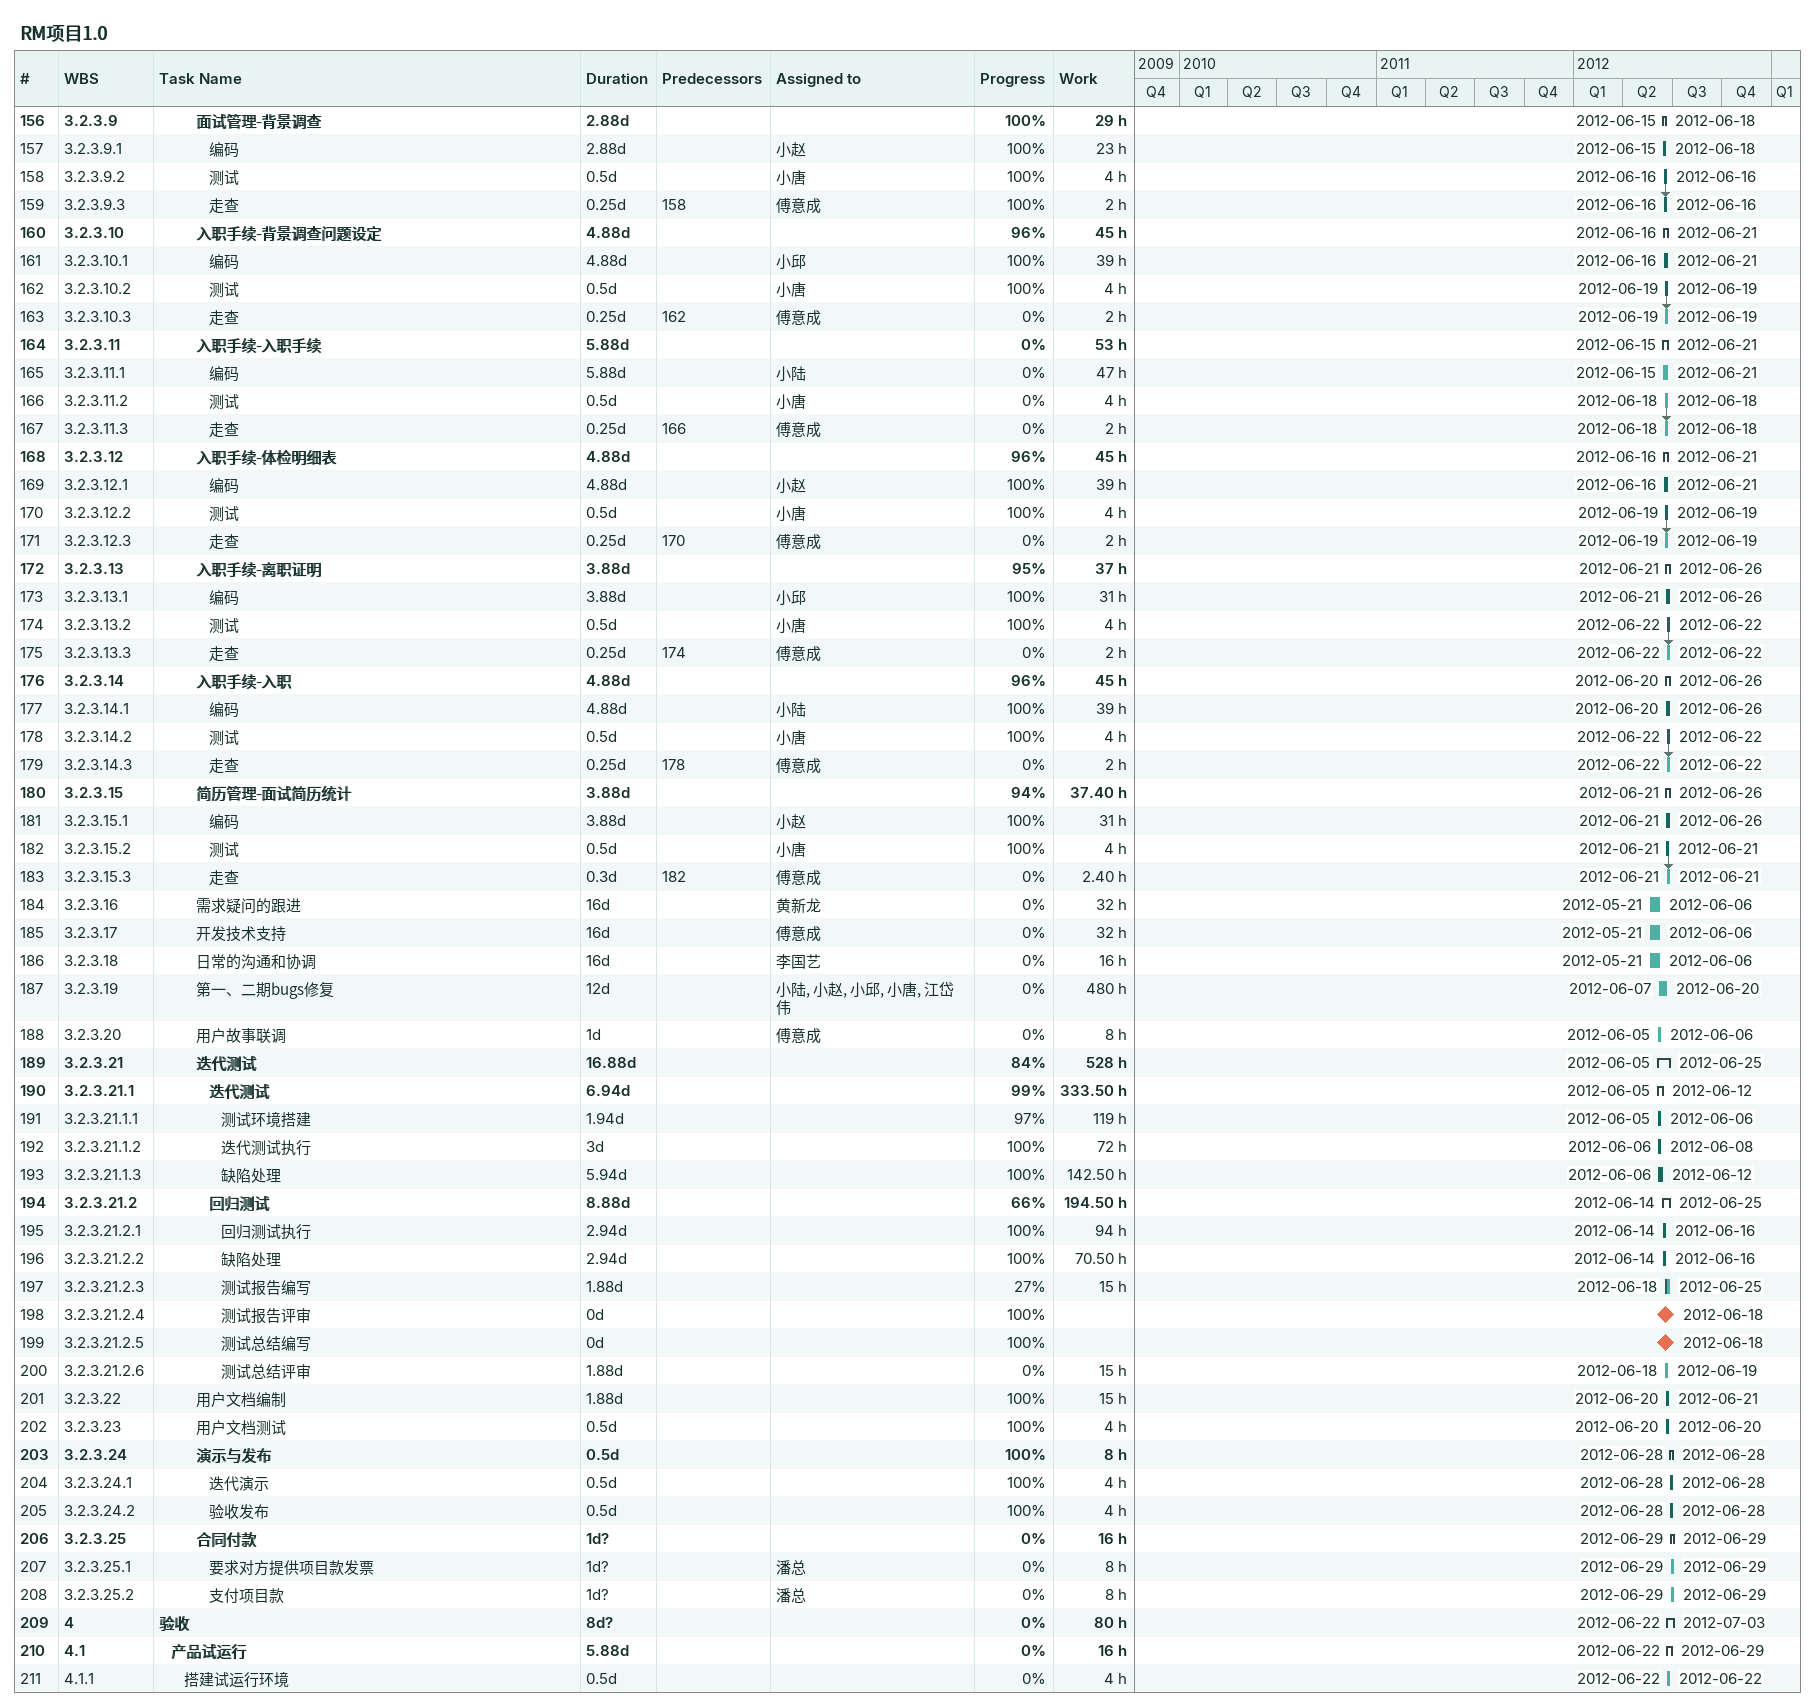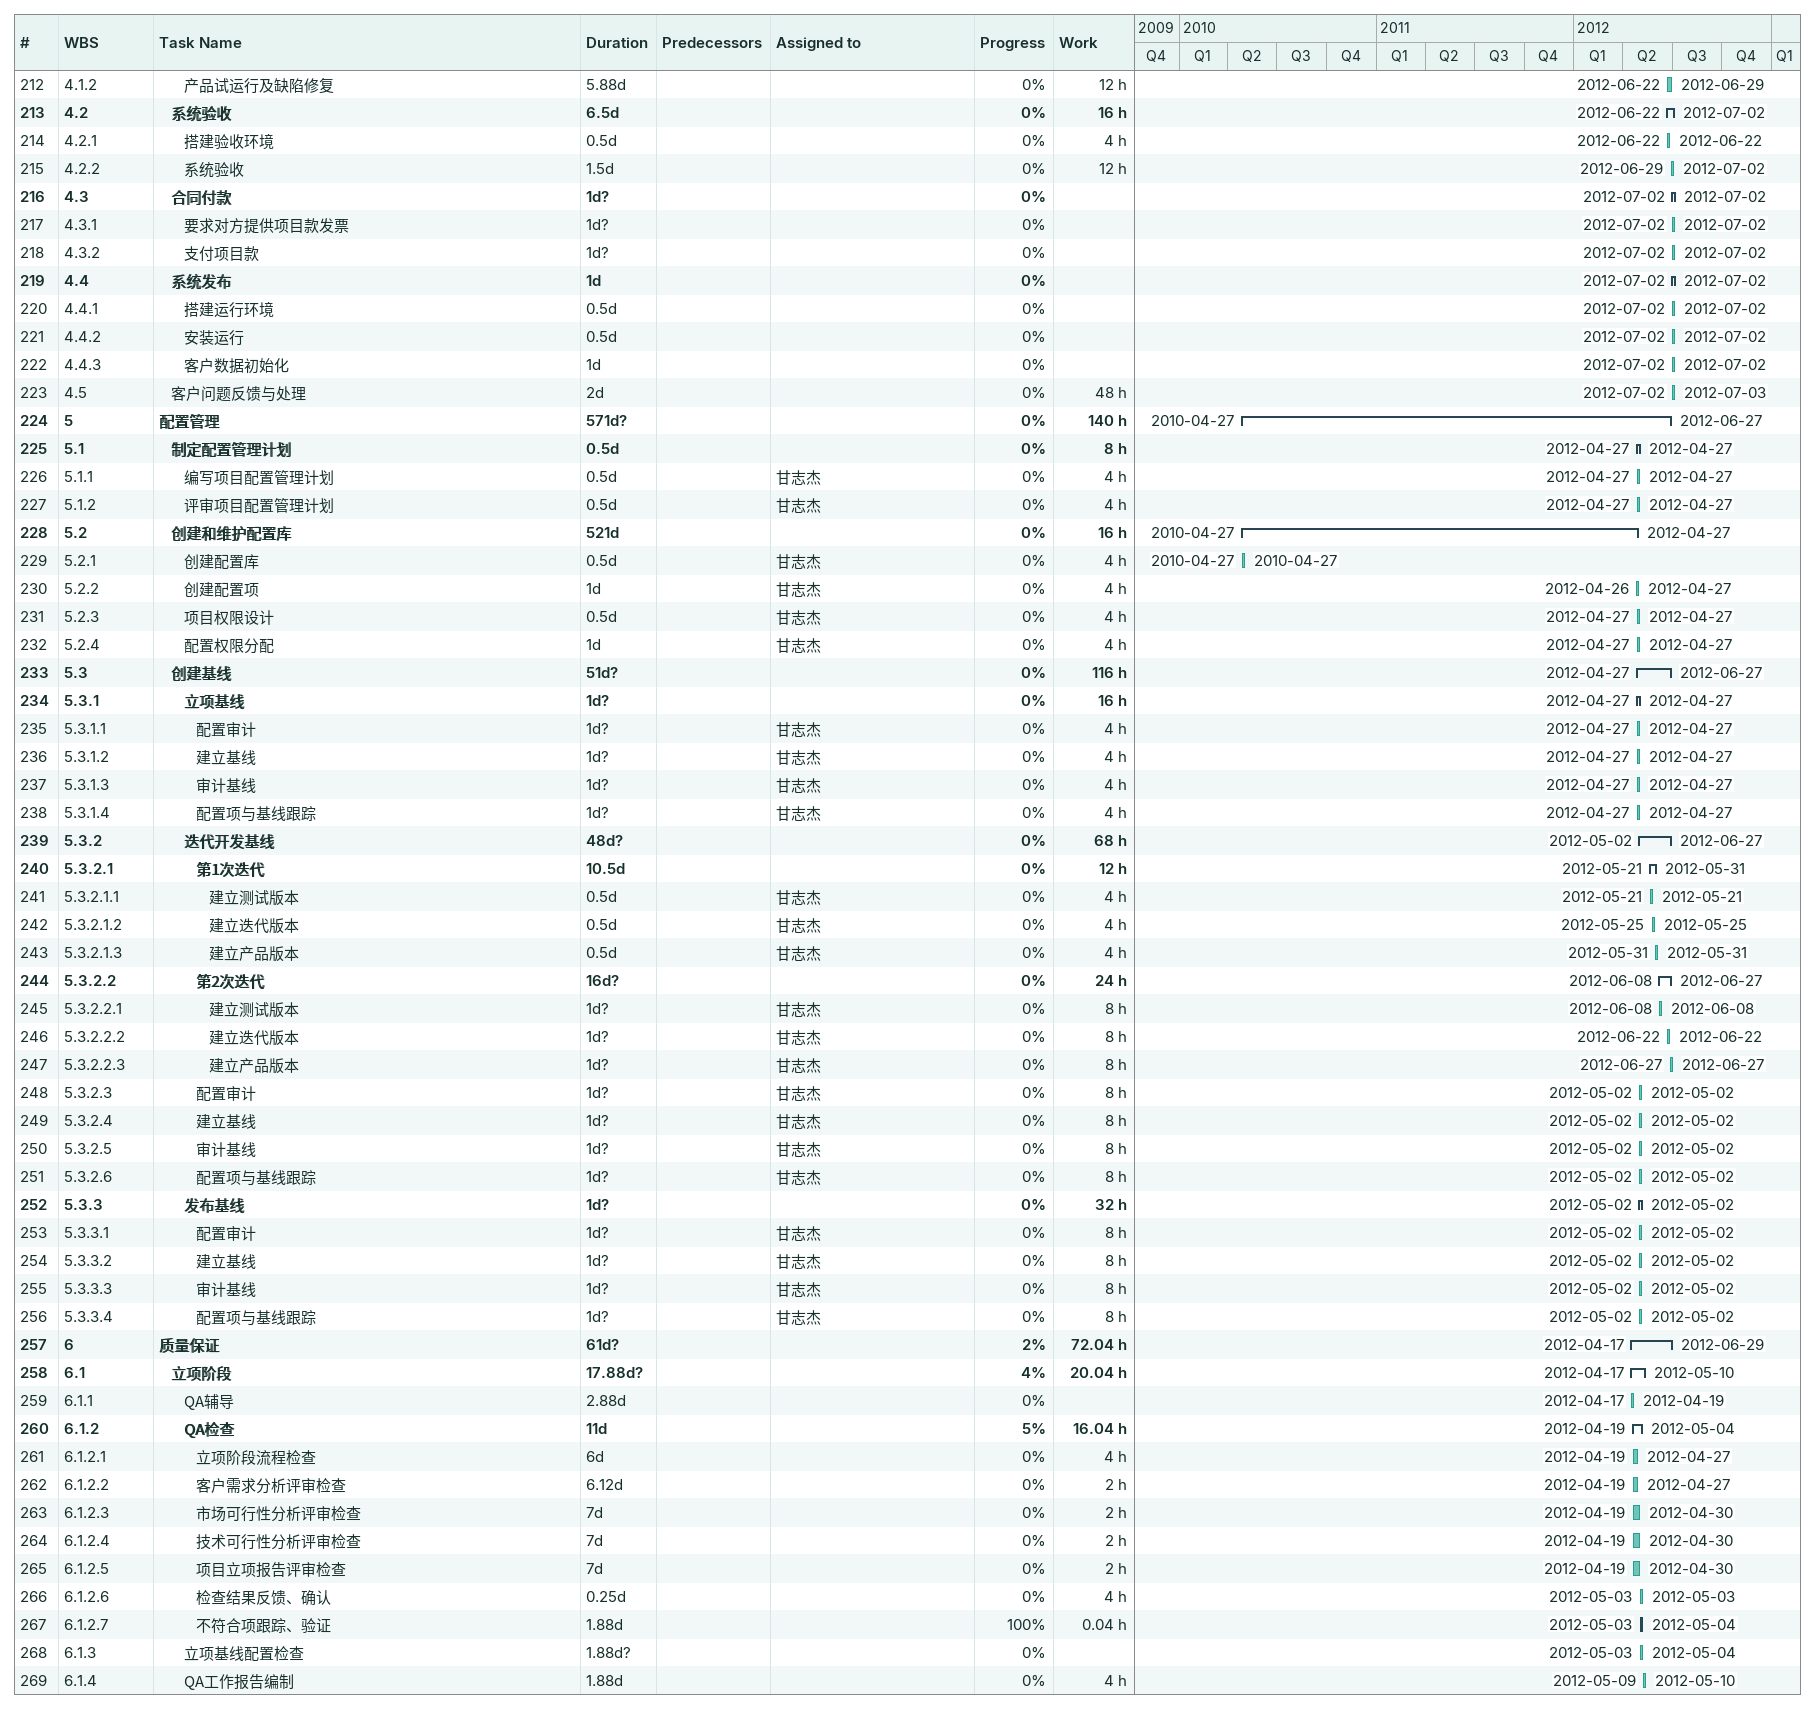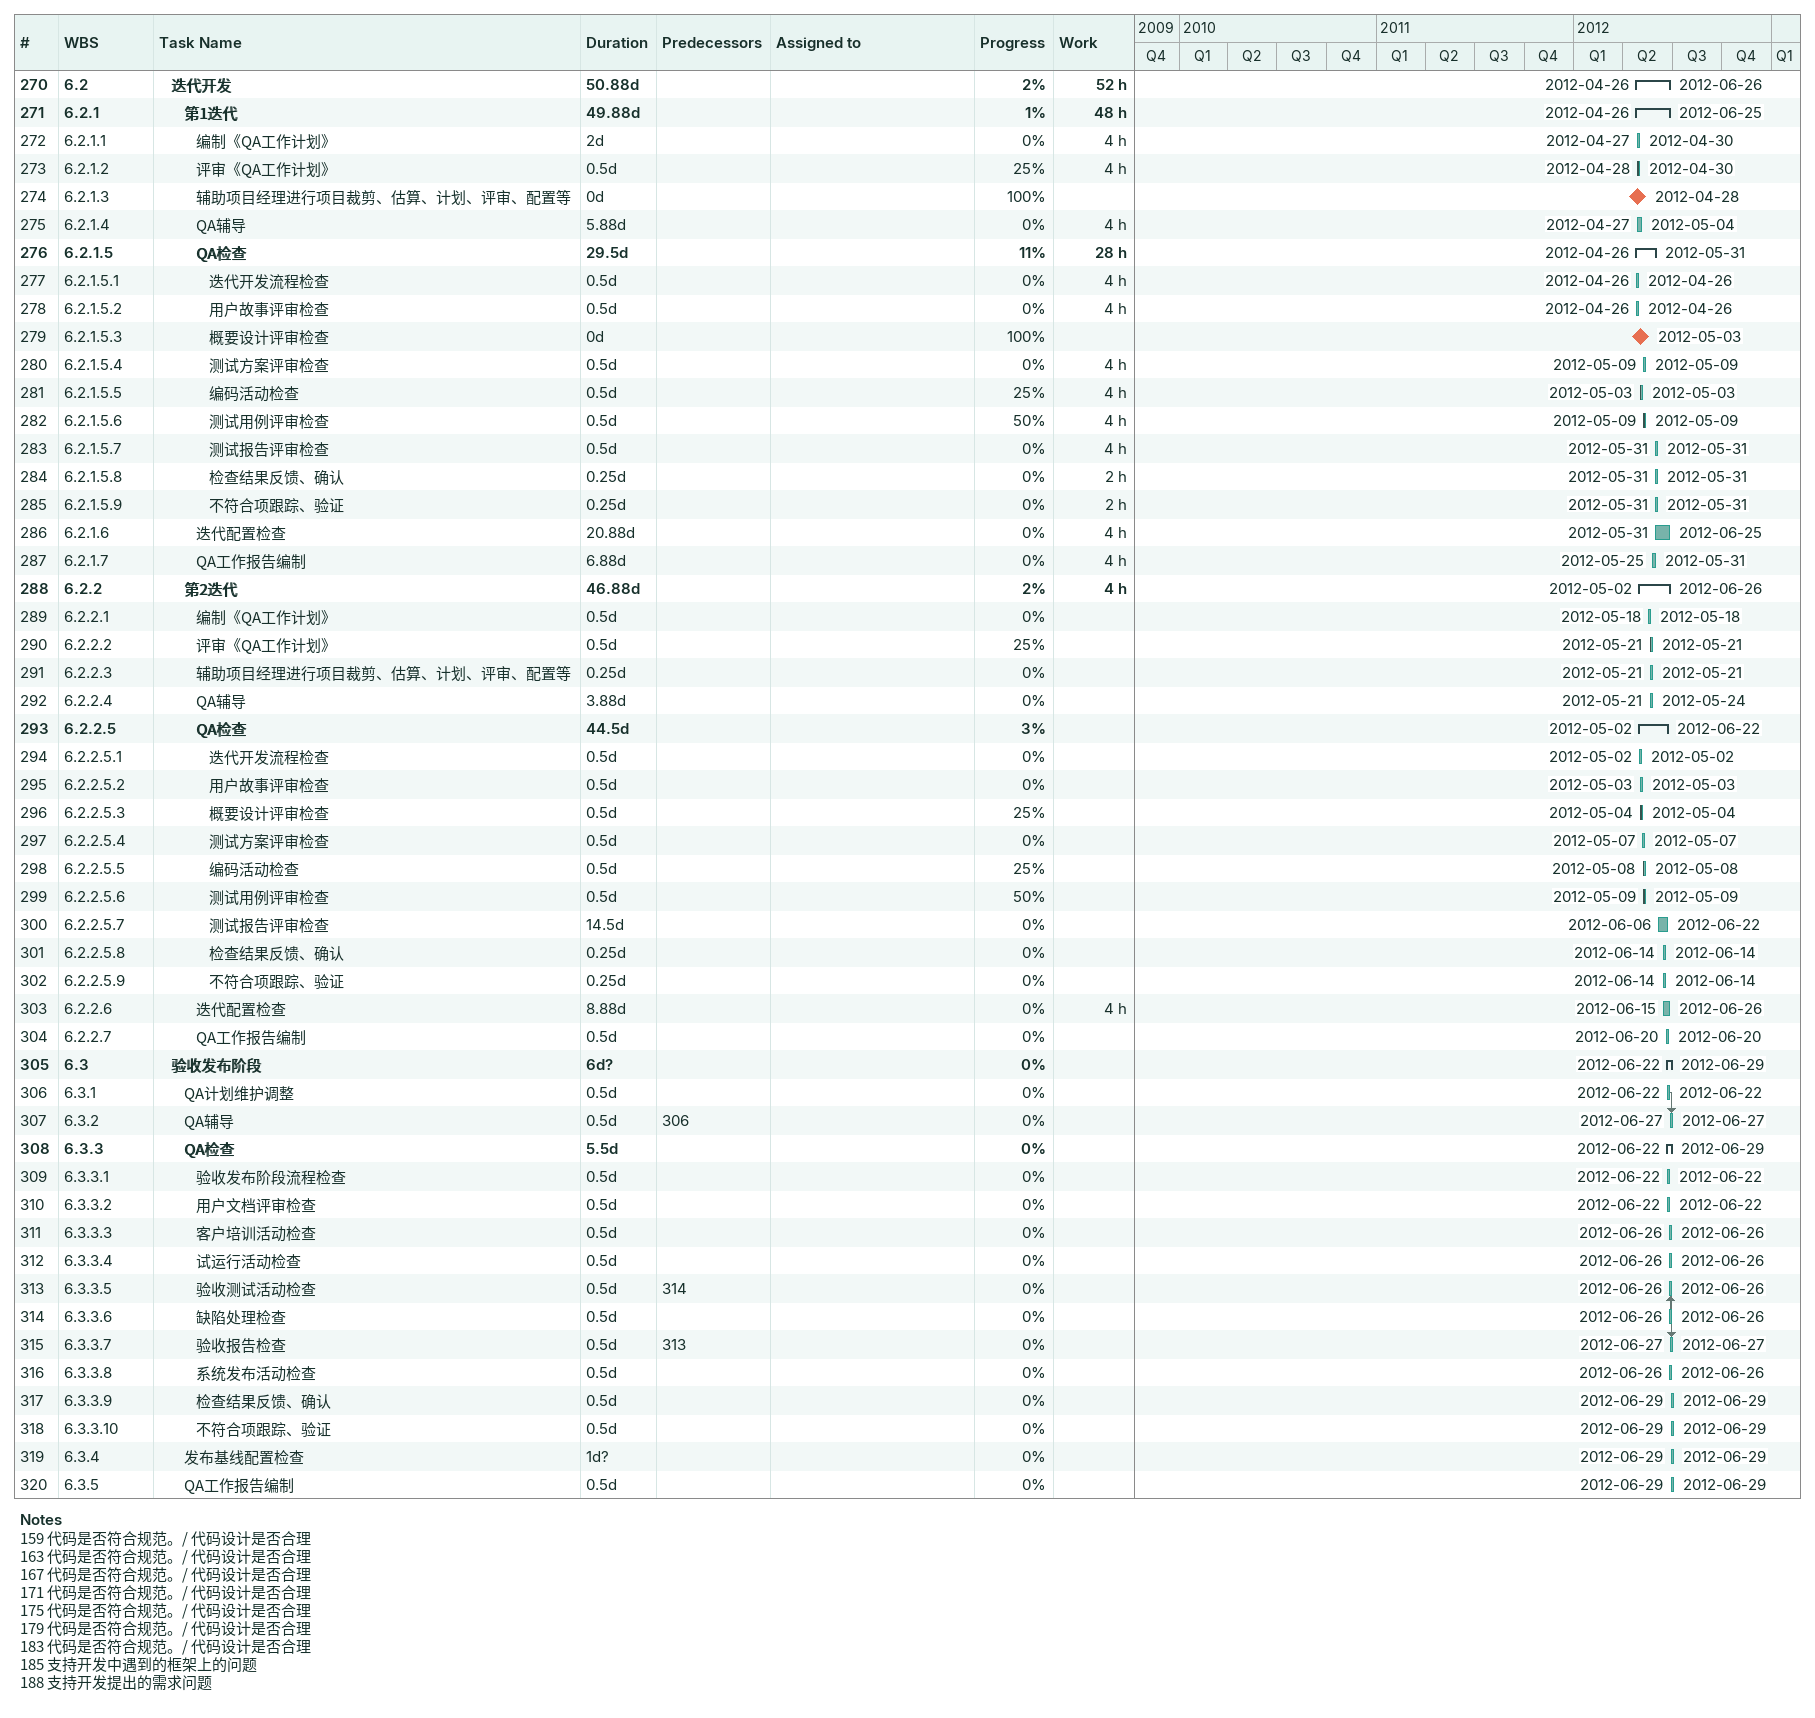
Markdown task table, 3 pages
RM项目1.0

| ID | WBS | Task | Duration | Start | Finish | Predecessors | Resources | % complete | Work (h) |
|---|---|---|---|---|---|---|---|---|---|
| 156 | 3.2.3.9 | **面试管理-背景调查** | 2.88d | 2012-06-15 | 2012-06-18 |  |  | 100 | 29 |
| 157 | 3.2.3.9.1 | 编码 | 2.88d | 2012-06-15 | 2012-06-18 |  | 小赵 | 100 | 23 |
| 158 | 3.2.3.9.2 | 测试 | 0.5d | 2012-06-16 | 2012-06-16 |  | 小唐 | 100 | 4 |
| 159 | 3.2.3.9.3 | 走查 | 0.25d | 2012-06-16 | 2012-06-16 | 158 | 傅意成 | 100 | 2 |
| 160 | 3.2.3.10 | **入职手续-背景调查问题设定** | 4.88d | 2012-06-16 | 2012-06-21 |  |  | 96 | 45 |
| 161 | 3.2.3.10.1 | 编码 | 4.88d | 2012-06-16 | 2012-06-21 |  | 小邱 | 100 | 39 |
| 162 | 3.2.3.10.2 | 测试 | 0.5d | 2012-06-19 | 2012-06-19 |  | 小唐 | 100 | 4 |
| 163 | 3.2.3.10.3 | 走查 | 0.25d | 2012-06-19 | 2012-06-19 | 162 | 傅意成 | 0 | 2 |
| 164 | 3.2.3.11 | **入职手续-入职手续** | 5.88d | 2012-06-15 | 2012-06-21 |  |  | 0 | 53 |
| 165 | 3.2.3.11.1 | 编码 | 5.88d | 2012-06-15 | 2012-06-21 |  | 小陆 | 0 | 47 |
| 166 | 3.2.3.11.2 | 测试 | 0.5d | 2012-06-18 | 2012-06-18 |  | 小唐 | 0 | 4 |
| 167 | 3.2.3.11.3 | 走查 | 0.25d | 2012-06-18 | 2012-06-18 | 166 | 傅意成 | 0 | 2 |
| 168 | 3.2.3.12 | **入职手续-体检明细表** | 4.88d | 2012-06-16 | 2012-06-21 |  |  | 96 | 45 |
| 169 | 3.2.3.12.1 | 编码 | 4.88d | 2012-06-16 | 2012-06-21 |  | 小赵 | 100 | 39 |
| 170 | 3.2.3.12.2 | 测试 | 0.5d | 2012-06-19 | 2012-06-19 |  | 小唐 | 100 | 4 |
| 171 | 3.2.3.12.3 | 走查 | 0.25d | 2012-06-19 | 2012-06-19 | 170 | 傅意成 | 0 | 2 |
| 172 | 3.2.3.13 | **入职手续-离职证明** | 3.88d | 2012-06-21 | 2012-06-26 |  |  | 95 | 37 |
| 173 | 3.2.3.13.1 | 编码 | 3.88d | 2012-06-21 | 2012-06-26 |  | 小邱 | 100 | 31 |
| 174 | 3.2.3.13.2 | 测试 | 0.5d | 2012-06-22 | 2012-06-22 |  | 小唐 | 100 | 4 |
| 175 | 3.2.3.13.3 | 走查 | 0.25d | 2012-06-22 | 2012-06-22 | 174 | 傅意成 | 0 | 2 |
| 176 | 3.2.3.14 | **入职手续-入职** | 4.88d | 2012-06-20 | 2012-06-26 |  |  | 96 | 45 |
| 177 | 3.2.3.14.1 | 编码 | 4.88d | 2012-06-20 | 2012-06-26 |  | 小陆 | 100 | 39 |
| 178 | 3.2.3.14.2 | 测试 | 0.5d | 2012-06-22 | 2012-06-22 |  | 小唐 | 100 | 4 |
| 179 | 3.2.3.14.3 | 走查 | 0.25d | 2012-06-22 | 2012-06-22 | 178 | 傅意成 | 0 | 2 |
| 180 | 3.2.3.15 | **简历管理-面试简历统计** | 3.88d | 2012-06-21 | 2012-06-26 |  |  | 94 | 37.40 |
| 181 | 3.2.3.15.1 | 编码 | 3.88d | 2012-06-21 | 2012-06-26 |  | 小赵 | 100 | 31 |
| 182 | 3.2.3.15.2 | 测试 | 0.5d | 2012-06-21 | 2012-06-21 |  | 小唐 | 100 | 4 |
| 183 | 3.2.3.15.3 | 走查 | 0.3d | 2012-06-21 | 2012-06-21 | 182 | 傅意成 | 0 | 2.40 |
| 184 | 3.2.3.16 | 需求疑问的跟进 | 16d | 2012-05-21 | 2012-06-06 |  | 黄新龙 | 0 | 32 |
| 185 | 3.2.3.17 | 开发技术支持 | 16d | 2012-05-21 | 2012-06-06 |  | 傅意成 | 0 | 32 |
| 186 | 3.2.3.18 | 日常的沟通和协调 | 16d | 2012-05-21 | 2012-06-06 |  | 李国艺 | 0 | 16 |
| 187 | 3.2.3.19 | 第一、二期bugs修复 | 12d | 2012-06-07 | 2012-06-20 |  | 小陆, 小赵, 小邱, 小唐, 江岱伟 | 0 | 480 |
| 188 | 3.2.3.20 | 用户故事联调 | 1d | 2012-06-05 | 2012-06-06 |  | 傅意成 | 0 | 8 |
| 189 | 3.2.3.21 | **迭代测试** | 16.88d | 2012-06-05 | 2012-06-25 |  |  | 84 | 528 |
| 190 | 3.2.3.21.1 | **迭代测试** | 6.94d | 2012-06-05 | 2012-06-12 |  |  | 99 | 333.50 |
| 191 | 3.2.3.21.1.1 | 测试环境搭建 | 1.94d | 2012-06-05 | 2012-06-06 |  |  | 97 | 119 |
| 192 | 3.2.3.21.1.2 | 迭代测试执行 | 3d | 2012-06-06 | 2012-06-08 |  |  | 100 | 72 |
| 193 | 3.2.3.21.1.3 | 缺陷处理 | 5.94d | 2012-06-06 | 2012-06-12 |  |  | 100 | 142.50 |
| 194 | 3.2.3.21.2 | **回归测试** | 8.88d | 2012-06-14 | 2012-06-25 |  |  | 66 | 194.50 |
| 195 | 3.2.3.21.2.1 | 回归测试执行 | 2.94d | 2012-06-14 | 2012-06-16 |  |  | 100 | 94 |
| 196 | 3.2.3.21.2.2 | 缺陷处理 | 2.94d | 2012-06-14 | 2012-06-16 |  |  | 100 | 70.50 |
| 197 | 3.2.3.21.2.3 | 测试报告编写 | 1.88d | 2012-06-18 | 2012-06-25 |  |  | 27 | 15 |
| 198 | 3.2.3.21.2.4 | 测试报告评审 | 0d | 2012-06-18 | 2012-06-18 |  |  | 100 |  |
| 199 | 3.2.3.21.2.5 | 测试总结编写 | 0d | 2012-06-18 | 2012-06-18 |  |  | 100 |  |
| 200 | 3.2.3.21.2.6 | 测试总结评审 | 1.88d | 2012-06-18 | 2012-06-19 |  |  | 0 | 15 |
| 201 | 3.2.3.22 | 用户文档编制 | 1.88d | 2012-06-20 | 2012-06-21 |  |  | 100 | 15 |
| 202 | 3.2.3.23 | 用户文档测试 | 0.5d | 2012-06-20 | 2012-06-20 |  |  | 100 | 4 |
| 203 | 3.2.3.24 | **演示与发布** | 0.5d | 2012-06-28 | 2012-06-28 |  |  | 100 | 8 |
| 204 | 3.2.3.24.1 | 迭代演示 | 0.5d | 2012-06-28 | 2012-06-28 |  |  | 100 | 4 |
| 205 | 3.2.3.24.2 | 验收发布 | 0.5d | 2012-06-28 | 2012-06-28 |  |  | 100 | 4 |
| 206 | 3.2.3.25 | **合同付款** | 1d? | 2012-06-29 | 2012-06-29 |  |  | 0 | 16 |
| 207 | 3.2.3.25.1 | 要求对方提供项目款发票 | 1d? | 2012-06-29 | 2012-06-29 |  | 潘总 | 0 | 8 |
| 208 | 3.2.3.25.2 | 支付项目款 | 1d? | 2012-06-29 | 2012-06-29 |  | 潘总 | 0 | 8 |
| 209 | 4 | **验收** | 8d? | 2012-06-22 | 2012-07-03 |  |  | 0 | 80 |
| 210 | 4.1 | **产品试运行** | 5.88d | 2012-06-22 | 2012-06-29 |  |  | 0 | 16 |
| 211 | 4.1.1 | 搭建试运行环境 | 0.5d | 2012-06-22 | 2012-06-22 |  |  | 0 | 4 |
| 212 | 4.1.2 | 产品试运行及缺陷修复 | 5.88d | 2012-06-22 | 2012-06-29 |  |  | 0 | 12 |
| 213 | 4.2 | **系统验收** | 6.5d | 2012-06-22 | 2012-07-02 |  |  | 0 | 16 |
| 214 | 4.2.1 | 搭建验收环境 | 0.5d | 2012-06-22 | 2012-06-22 |  |  | 0 | 4 |
| 215 | 4.2.2 | 系统验收 | 1.5d | 2012-06-29 | 2012-07-02 |  |  | 0 | 12 |
| 216 | 4.3 | **合同付款** | 1d? | 2012-07-02 | 2012-07-02 |  |  | 0 |  |
| 217 | 4.3.1 | 要求对方提供项目款发票 | 1d? | 2012-07-02 | 2012-07-02 |  |  | 0 |  |
| 218 | 4.3.2 | 支付项目款 | 1d? | 2012-07-02 | 2012-07-02 |  |  | 0 |  |
| 219 | 4.4 | **系统发布** | 1d | 2012-07-02 | 2012-07-02 |  |  | 0 |  |
| 220 | 4.4.1 | 搭建运行环境 | 0.5d | 2012-07-02 | 2012-07-02 |  |  | 0 |  |
| 221 | 4.4.2 | 安装运行 | 0.5d | 2012-07-02 | 2012-07-02 |  |  | 0 |  |
| 222 | 4.4.3 | 客户数据初始化 | 1d | 2012-07-02 | 2012-07-02 |  |  | 0 |  |
| 223 | 4.5 | 客户问题反馈与处理 | 2d | 2012-07-02 | 2012-07-03 |  |  | 0 | 48 |
| 224 | 5 | **配置管理** | 571d? | 2010-04-27 | 2012-06-27 |  |  | 0 | 140 |
| 225 | 5.1 | **制定配置管理计划** | 0.5d | 2012-04-27 | 2012-04-27 |  |  | 0 | 8 |
| 226 | 5.1.1 | 编写项目配置管理计划 | 0.5d | 2012-04-27 | 2012-04-27 |  | 甘志杰 | 0 | 4 |
| 227 | 5.1.2 | 评审项目配置管理计划 | 0.5d | 2012-04-27 | 2012-04-27 |  | 甘志杰 | 0 | 4 |
| 228 | 5.2 | **创建和维护配置库** | 521d | 2010-04-27 | 2012-04-27 |  |  | 0 | 16 |
| 229 | 5.2.1 | 创建配置库 | 0.5d | 2010-04-27 | 2010-04-27 |  | 甘志杰 | 0 | 4 |
| 230 | 5.2.2 | 创建配置项 | 1d | 2012-04-26 | 2012-04-27 |  | 甘志杰 | 0 | 4 |
| 231 | 5.2.3 | 项目权限设计 | 0.5d | 2012-04-27 | 2012-04-27 |  | 甘志杰 | 0 | 4 |
| 232 | 5.2.4 | 配置权限分配 | 1d | 2012-04-27 | 2012-04-27 |  | 甘志杰 | 0 | 4 |
| 233 | 5.3 | **创建基线** | 51d? | 2012-04-27 | 2012-06-27 |  |  | 0 | 116 |
| 234 | 5.3.1 | **立项基线** | 1d? | 2012-04-27 | 2012-04-27 |  |  | 0 | 16 |
| 235 | 5.3.1.1 | 配置审计 | 1d? | 2012-04-27 | 2012-04-27 |  | 甘志杰 | 0 | 4 |
| 236 | 5.3.1.2 | 建立基线 | 1d? | 2012-04-27 | 2012-04-27 |  | 甘志杰 | 0 | 4 |
| 237 | 5.3.1.3 | 审计基线 | 1d? | 2012-04-27 | 2012-04-27 |  | 甘志杰 | 0 | 4 |
| 238 | 5.3.1.4 | 配置项与基线跟踪 | 1d? | 2012-04-27 | 2012-04-27 |  | 甘志杰 | 0 | 4 |
| 239 | 5.3.2 | **迭代开发基线** | 48d? | 2012-05-02 | 2012-06-27 |  |  | 0 | 68 |
| 240 | 5.3.2.1 | **第1次迭代** | 10.5d | 2012-05-21 | 2012-05-31 |  |  | 0 | 12 |
| 241 | 5.3.2.1.1 | 建立测试版本 | 0.5d | 2012-05-21 | 2012-05-21 |  | 甘志杰 | 0 | 4 |
| 242 | 5.3.2.1.2 | 建立迭代版本 | 0.5d | 2012-05-25 | 2012-05-25 |  | 甘志杰 | 0 | 4 |
| 243 | 5.3.2.1.3 | 建立产品版本 | 0.5d | 2012-05-31 | 2012-05-31 |  | 甘志杰 | 0 | 4 |
| 244 | 5.3.2.2 | **第2次迭代** | 16d? | 2012-06-08 | 2012-06-27 |  |  | 0 | 24 |
| 245 | 5.3.2.2.1 | 建立测试版本 | 1d? | 2012-06-08 | 2012-06-08 |  | 甘志杰 | 0 | 8 |
| 246 | 5.3.2.2.2 | 建立迭代版本 | 1d? | 2012-06-22 | 2012-06-22 |  | 甘志杰 | 0 | 8 |
| 247 | 5.3.2.2.3 | 建立产品版本 | 1d? | 2012-06-27 | 2012-06-27 |  | 甘志杰 | 0 | 8 |
| 248 | 5.3.2.3 | 配置审计 | 1d? | 2012-05-02 | 2012-05-02 |  | 甘志杰 | 0 | 8 |
| 249 | 5.3.2.4 | 建立基线 | 1d? | 2012-05-02 | 2012-05-02 |  | 甘志杰 | 0 | 8 |
| 250 | 5.3.2.5 | 审计基线 | 1d? | 2012-05-02 | 2012-05-02 |  | 甘志杰 | 0 | 8 |
| 251 | 5.3.2.6 | 配置项与基线跟踪 | 1d? | 2012-05-02 | 2012-05-02 |  | 甘志杰 | 0 | 8 |
| 252 | 5.3.3 | **发布基线** | 1d? | 2012-05-02 | 2012-05-02 |  |  | 0 | 32 |
| 253 | 5.3.3.1 | 配置审计 | 1d? | 2012-05-02 | 2012-05-02 |  | 甘志杰 | 0 | 8 |
| 254 | 5.3.3.2 | 建立基线 | 1d? | 2012-05-02 | 2012-05-02 |  | 甘志杰 | 0 | 8 |
| 255 | 5.3.3.3 | 审计基线 | 1d? | 2012-05-02 | 2012-05-02 |  | 甘志杰 | 0 | 8 |
| 256 | 5.3.3.4 | 配置项与基线跟踪 | 1d? | 2012-05-02 | 2012-05-02 |  | 甘志杰 | 0 | 8 |
| 257 | 6 | **质量保证** | 61d? | 2012-04-17 | 2012-06-29 |  |  | 2 | 72.04 |
| 258 | 6.1 | **立项阶段** | 17.88d? | 2012-04-17 | 2012-05-10 |  |  | 4 | 20.04 |
| 259 | 6.1.1 | QA辅导 | 2.88d | 2012-04-17 | 2012-04-19 |  |  | 0 |  |
| 260 | 6.1.2 | **QA检查** | 11d | 2012-04-19 | 2012-05-04 |  |  | 5 | 16.04 |
| 261 | 6.1.2.1 | 立项阶段流程检查 | 6d | 2012-04-19 | 2012-04-27 |  |  | 0 | 4 |
| 262 | 6.1.2.2 | 客户需求分析评审检查 | 6.12d | 2012-04-19 | 2012-04-27 |  |  | 0 | 2 |
| 263 | 6.1.2.3 | 市场可行性分析评审检查 | 7d | 2012-04-19 | 2012-04-30 |  |  | 0 | 2 |
| 264 | 6.1.2.4 | 技术可行性分析评审检查 | 7d | 2012-04-19 | 2012-04-30 |  |  | 0 | 2 |
| 265 | 6.1.2.5 | 项目立项报告评审检查 | 7d | 2012-04-19 | 2012-04-30 |  |  | 0 | 2 |
| 266 | 6.1.2.6 | 检查结果反馈、确认 | 0.25d | 2012-05-03 | 2012-05-03 |  |  | 0 | 4 |
| 267 | 6.1.2.7 | 不符合项跟踪、验证 | 1.88d | 2012-05-03 | 2012-05-04 |  |  | 100 | 0.04 |
| 268 | 6.1.3 | 立项基线配置检查 | 1.88d? | 2012-05-03 | 2012-05-04 |  |  | 0 |  |
| 269 | 6.1.4 | QA工作报告编制 | 1.88d | 2012-05-09 | 2012-05-10 |  |  | 0 | 4 |
| 270 | 6.2 | **迭代开发** | 50.88d | 2012-04-26 | 2012-06-26 |  |  | 2 | 52 |
| 271 | 6.2.1 | **第1迭代** | 49.88d | 2012-04-26 | 2012-06-25 |  |  | 1 | 48 |
| 272 | 6.2.1.1 | 编制《QA工作计划》 | 2d | 2012-04-27 | 2012-04-30 |  |  | 0 | 4 |
| 273 | 6.2.1.2 | 评审《QA工作计划》 | 0.5d | 2012-04-28 | 2012-04-30 |  |  | 25 | 4 |
| 274 | 6.2.1.3 | 辅助项目经理进行项目裁剪、估算、计划、评审、配置等 | 0d | 2012-04-28 | 2012-04-28 |  |  | 100 |  |
| 275 | 6.2.1.4 | QA辅导 | 5.88d | 2012-04-27 | 2012-05-04 |  |  | 0 | 4 |
| 276 | 6.2.1.5 | **QA检查** | 29.5d | 2012-04-26 | 2012-05-31 |  |  | 11 | 28 |
| 277 | 6.2.1.5.1 | 迭代开发流程检查 | 0.5d | 2012-04-26 | 2012-04-26 |  |  | 0 | 4 |
| 278 | 6.2.1.5.2 | 用户故事评审检查 | 0.5d | 2012-04-26 | 2012-04-26 |  |  | 0 | 4 |
| 279 | 6.2.1.5.3 | 概要设计评审检查 | 0d | 2012-05-03 | 2012-05-03 |  |  | 100 |  |
| 280 | 6.2.1.5.4 | 测试方案评审检查 | 0.5d | 2012-05-09 | 2012-05-09 |  |  | 0 | 4 |
| 281 | 6.2.1.5.5 | 编码活动检查 | 0.5d | 2012-05-03 | 2012-05-03 |  |  | 25 | 4 |
| 282 | 6.2.1.5.6 | 测试用例评审检查 | 0.5d | 2012-05-09 | 2012-05-09 |  |  | 50 | 4 |
| 283 | 6.2.1.5.7 | 测试报告评审检查 | 0.5d | 2012-05-31 | 2012-05-31 |  |  | 0 | 4 |
| 284 | 6.2.1.5.8 | 检查结果反馈、确认 | 0.25d | 2012-05-31 | 2012-05-31 |  |  | 0 | 2 |
| 285 | 6.2.1.5.9 | 不符合项跟踪、验证 | 0.25d | 2012-05-31 | 2012-05-31 |  |  | 0 | 2 |
| 286 | 6.2.1.6 | 迭代配置检查 | 20.88d | 2012-05-31 | 2012-06-25 |  |  | 0 | 4 |
| 287 | 6.2.1.7 | QA工作报告编制 | 6.88d | 2012-05-25 | 2012-05-31 |  |  | 0 | 4 |
| 288 | 6.2.2 | **第2迭代** | 46.88d | 2012-05-02 | 2012-06-26 |  |  | 2 | 4 |
| 289 | 6.2.2.1 | 编制《QA工作计划》 | 0.5d | 2012-05-18 | 2012-05-18 |  |  | 0 |  |
| 290 | 6.2.2.2 | 评审《QA工作计划》 | 0.5d | 2012-05-21 | 2012-05-21 |  |  | 25 |  |
| 291 | 6.2.2.3 | 辅助项目经理进行项目裁剪、估算、计划、评审、配置等 | 0.25d | 2012-05-21 | 2012-05-21 |  |  | 0 |  |
| 292 | 6.2.2.4 | QA辅导 | 3.88d | 2012-05-21 | 2012-05-24 |  |  | 0 |  |
| 293 | 6.2.2.5 | **QA检查** | 44.5d | 2012-05-02 | 2012-06-22 |  |  | 3 |  |
| 294 | 6.2.2.5.1 | 迭代开发流程检查 | 0.5d | 2012-05-02 | 2012-05-02 |  |  | 0 |  |
| 295 | 6.2.2.5.2 | 用户故事评审检查 | 0.5d | 2012-05-03 | 2012-05-03 |  |  | 0 |  |
| 296 | 6.2.2.5.3 | 概要设计评审检查 | 0.5d | 2012-05-04 | 2012-05-04 |  |  | 25 |  |
| 297 | 6.2.2.5.4 | 测试方案评审检查 | 0.5d | 2012-05-07 | 2012-05-07 |  |  | 0 |  |
| 298 | 6.2.2.5.5 | 编码活动检查 | 0.5d | 2012-05-08 | 2012-05-08 |  |  | 25 |  |
| 299 | 6.2.2.5.6 | 测试用例评审检查 | 0.5d | 2012-05-09 | 2012-05-09 |  |  | 50 |  |
| 300 | 6.2.2.5.7 | 测试报告评审检查 | 14.5d | 2012-06-06 | 2012-06-22 |  |  | 0 |  |
| 301 | 6.2.2.5.8 | 检查结果反馈、确认 | 0.25d | 2012-06-14 | 2012-06-14 |  |  | 0 |  |
| 302 | 6.2.2.5.9 | 不符合项跟踪、验证 | 0.25d | 2012-06-14 | 2012-06-14 |  |  | 0 |  |
| 303 | 6.2.2.6 | 迭代配置检查 | 8.88d | 2012-06-15 | 2012-06-26 |  |  | 0 | 4 |
| 304 | 6.2.2.7 | QA工作报告编制 | 0.5d | 2012-06-20 | 2012-06-20 |  |  | 0 |  |
| 305 | 6.3 | **验收发布阶段** | 6d? | 2012-06-22 | 2012-06-29 |  |  | 0 |  |
| 306 | 6.3.1 | QA计划维护调整 | 0.5d | 2012-06-22 | 2012-06-22 |  |  | 0 |  |
| 307 | 6.3.2 | QA辅导 | 0.5d | 2012-06-27 | 2012-06-27 | 306 |  | 0 |  |
| 308 | 6.3.3 | **QA检查** | 5.5d | 2012-06-22 | 2012-06-29 |  |  | 0 |  |
| 309 | 6.3.3.1 | 验收发布阶段流程检查 | 0.5d | 2012-06-22 | 2012-06-22 |  |  | 0 |  |
| 310 | 6.3.3.2 | 用户文档评审检查 | 0.5d | 2012-06-22 | 2012-06-22 |  |  | 0 |  |
| 311 | 6.3.3.3 | 客户培训活动检查 | 0.5d | 2012-06-26 | 2012-06-26 |  |  | 0 |  |
| 312 | 6.3.3.4 | 试运行活动检查 | 0.5d | 2012-06-26 | 2012-06-26 |  |  | 0 |  |
| 313 | 6.3.3.5 | 验收测试活动检查 | 0.5d | 2012-06-26 | 2012-06-26 | 314 |  | 0 |  |
| 314 | 6.3.3.6 | 缺陷处理检查 | 0.5d | 2012-06-26 | 2012-06-26 |  |  | 0 |  |
| 315 | 6.3.3.7 | 验收报告检查 | 0.5d | 2012-06-27 | 2012-06-27 | 313 |  | 0 |  |
| 316 | 6.3.3.8 | 系统发布活动检查 | 0.5d | 2012-06-26 | 2012-06-26 |  |  | 0 |  |
| 317 | 6.3.3.9 | 检查结果反馈、确认 | 0.5d | 2012-06-29 | 2012-06-29 |  |  | 0 |  |
| 318 | 6.3.3.10 | 不符合项跟踪、验证 | 0.5d | 2012-06-29 | 2012-06-29 |  |  | 0 |  |
| 319 | 6.3.4 | 发布基线配置检查 | 1d? | 2012-06-29 | 2012-06-29 |  |  | 0 |  |
| 320 | 6.3.5 | QA工作报告编制 | 0.5d | 2012-06-29 | 2012-06-29 |  |  | 0 |  |

Notes
- 159: 代码是否符合规范。 / 代码设计是否合理
- 163: 代码是否符合规范。 / 代码设计是否合理
- 167: 代码是否符合规范。 / 代码设计是否合理
- 171: 代码是否符合规范。 / 代码设计是否合理
- 175: 代码是否符合规范。 / 代码设计是否合理
- 179: 代码是否符合规范。 / 代码设计是否合理
- 183: 代码是否符合规范。 / 代码设计是否合理
- 185: 支持开发中遇到的框架上的问题
- 188: 支持开发提出的需求问题
